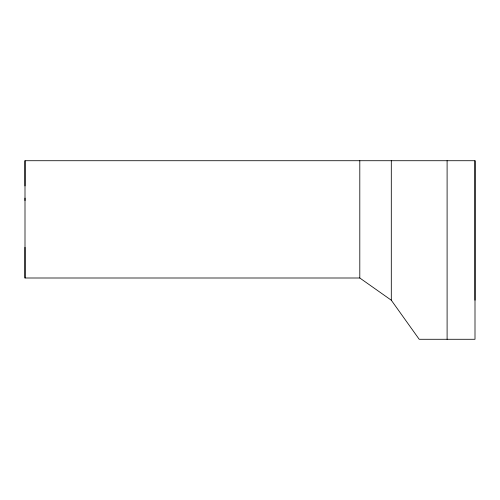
<?xml version="1.0" encoding="UTF-8"?>
<svg xmlns="http://www.w3.org/2000/svg" width="500" height="500" viewBox="0 0 500 500"><rect width="100%" height="100%" fill="white"/><g stroke="black" fill="none" stroke-linecap="round" stroke-linejoin="round"><path stroke-width="0.75" d="M25 185.931L25 160.719L475 160.719L475 339.281L419.2 339.281L391.3 300.219L359.8 278L25 278L25 247.306M25 200.575L25 198.106M475 300.219L475 160.719M447.1 160.719L447.1 339.281M391.3 160.719L391.3 300.219M359.8 160.719L359.8 278M25 160.719L25 278"/></g></svg>
